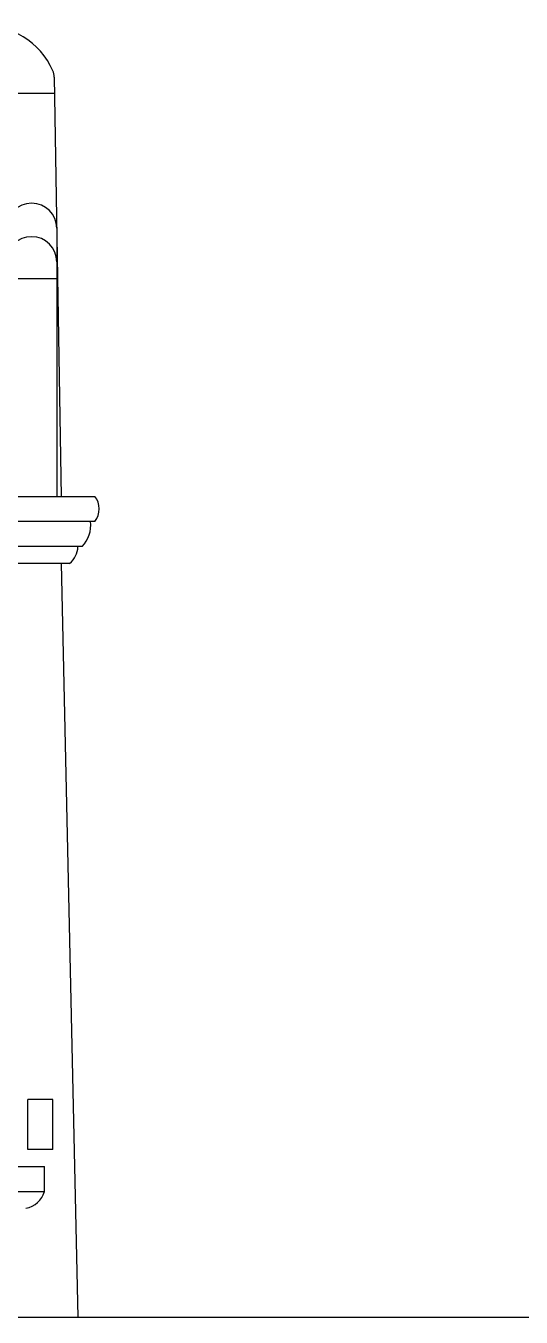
# Model space of a CAD drawing. Header units: inches. Extents: x 11 to 53.5, y 7.4 to 32.2.
# Drawn here: x 50.319 to 50.615, y 27.959 to 28.73 of the extents above; entities that cross this region are included whole.
import ezdxf

# ---------------------------------------------------------------- set-up
doc = ezdxf.new("R2010")
doc.units = ezdxf.units.IN
doc.header["$MEASUREMENT"] = 0
doc.layers.add('02', color=2, linetype='Continuous')
doc.layers.add('1', color=1, linetype='Continuous')

msp = doc.modelspace()

# ---------------------------------------------------------------- linework, layer by layer
at = {"layer": '02'}
for p, q in [((50.33633, 28.69892), (50.3405, 28.4487)), ((50.30648, 28.68931), (50.33649, 28.68931)), ((50.33783, 28.6087), (50.33783, 28.4487)), ((50.30783, 28.5787), (50.33783, 28.5787)), ((49.7905, 28.4487), (50.3605, 28.4487)), ((50.3605, 28.4337), (49.7905, 28.4337)), ((50.353, 28.4187), (49.798, 28.4187)), ((50.3455, 28.4087), (49.8055, 28.4087)), ((50.3405, 28.4087), (50.3505, 27.9587)), ((50.3205, 28.0587), (50.3205, 28.0887)), ((50.3355, 28.0887), (50.3205, 28.0887)), ((50.3355, 28.0587), (50.3355, 28.0887)), ((50.3355, 28.0587), (50.3205, 28.0587)), ((50.27143, 28.0487), (50.3305, 28.0487)), ((50.3305, 28.0337), (50.3305, 28.0487)), ((49.8205, 28.0337), (50.3305, 28.0337))]:
    msp.add_line(p, q, dxfattribs=at)
for centre, radius, start, end in [((50.29451, 28.68486), 0.04472, 23.59746, 93.46025), ((50.32633, 28.69876), 0.01, 0.95484, 23.59746), ((50.32283, 28.6087), 0.015, 0, 180), ((50.32283, 28.5887), 0.015, 0, 180), ((50.35155, 28.4412), 0.01168, 320.03449, 39.96551), ((50.33997, 28.43138), 0.01817, 315.78118, 7.34892), ((50.33724, 28.41908), 0.01326, 308.51043, 358.35947), ((50.31711, 28.0374), 0.01389, 279.38852, 344.53529)]:
    msp.add_arc(centre, radius, start, end, dxfattribs=at)
at = {"layer": '1'}
msp.add_line((32.85865, 27.9587), (53.18485, 27.9587), dxfattribs=at)

doc.saveas('drawing.dxf')
